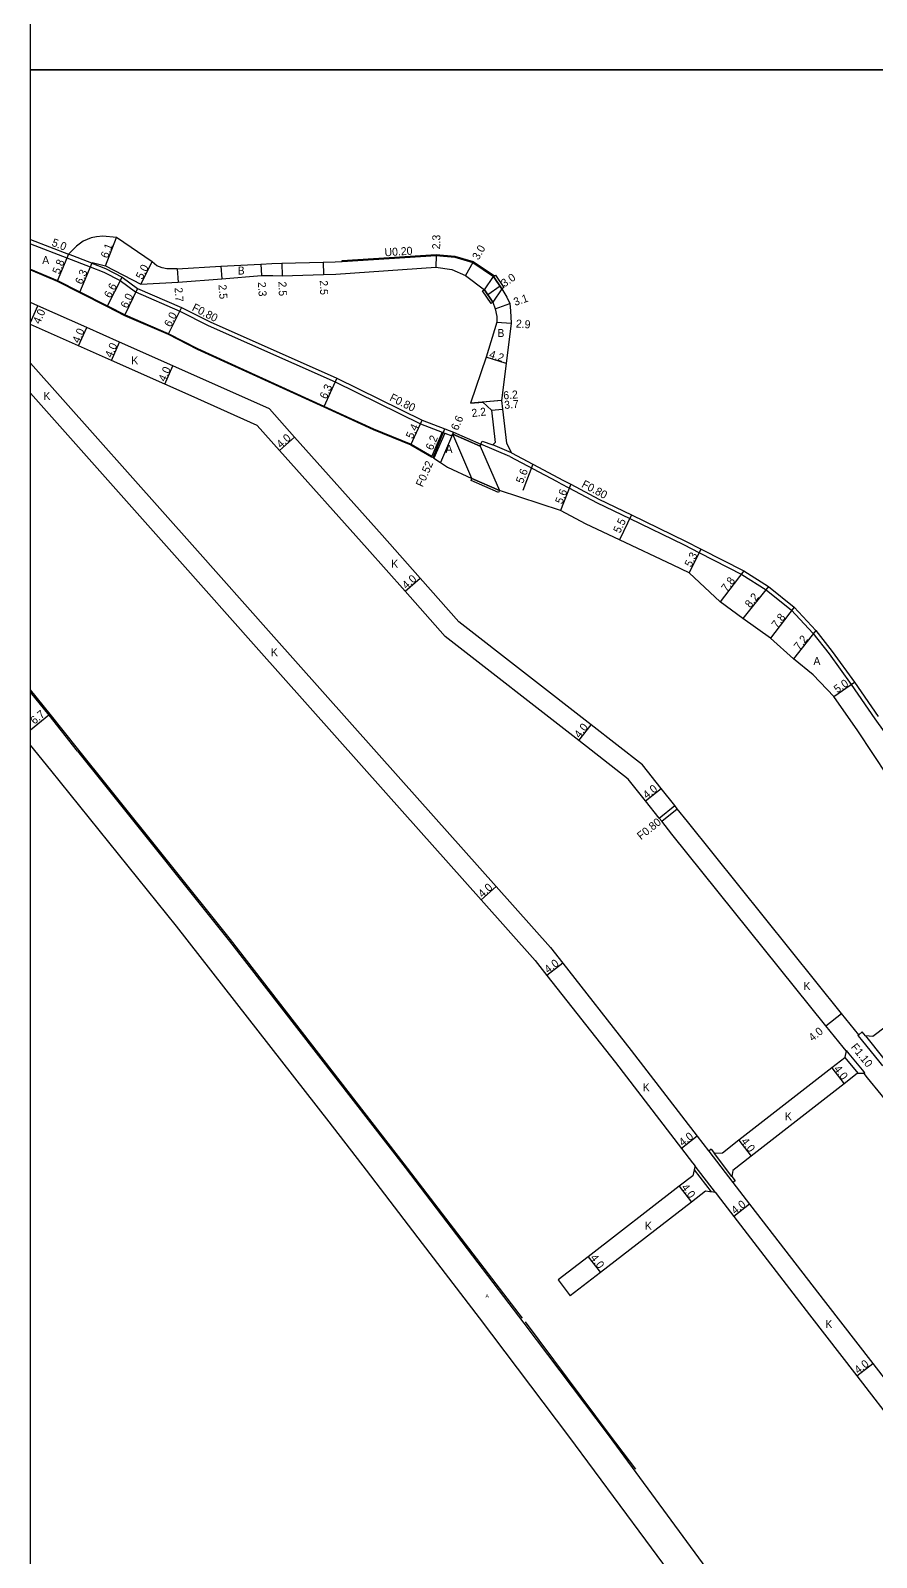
# Model space of a CAD drawing. Header units: metres. Extents: x -12000 to -11200, y -102000 to -99000.
# Drawn here: x -12000 to -11830.7, y -99897.5 to -99592.2 of the extents above; entities that cross this region are included whole.
import ezdxf

# ---------------------------------------------------------------- set-up
doc = ezdxf.new("R2010")
doc.units = ezdxf.units.M
doc.header["$LTSCALE"] = 2.5
for name, color, linetype in [('側溝・桝', 7, 'Continuous'), ('図郭', 7, 'Continuous'), ('幅員', 7, 'Continuous'), ('歩道・分離帯・安全施設', 7, 'Continuous'), ('舗装', 7, 'Continuous'), ('道路', 7, 'Continuous')]:
    doc.layers.add(name, color=color, linetype=linetype)
doc.styles.get("Standard").update_dxf_attribs({"font": ''})
doc.styles.add('YOKO_DECO', font='')
doc.styles.get('Standard').set_extended_font_data('@MS PGothic')
doc.styles.get('YOKO_DECO').set_extended_font_data('MS PGothic')

msp = doc.modelspace()

# ---------------------------------------------------------------- linework, layer by layer
at = {"layer": '側溝・桝'}
for points in [[(-12000, -99634.8), (-11992.71, -99637.63)], [(-11987.76, -99638.69), (-11992.42, -99636.88)], [(-11937.65, -99638.1), (-11918.85, -99636.94), (-11915.06, -99637.25), (-11911.4, -99638.36), (-11907.16, -99641.18)], [(-11992.71, -99637.63), (-11988.05, -99639.43)], [(-11988.05, -99639.43), (-11985.35, -99640.48), (-11982.06, -99642.14), (-11978.96, -99644.41), (-11970.1, -99648.24), (-11964.43, -99651.13), (-11939.05, -99662.42), (-11921.93, -99670.81), (-11917.6, -99672.47), (-11917.11, -99672.66), (-11915.67, -99673.21)], [(-11937.63, -99638.3), (-11937.65, -99638.1)], [(-11907.34, -99641.3), (-11907.16, -99641.18)], [(-11917.6, -99672.47), (-11919.7, -99677.23), (-11919.76, -99677.37)], [(-11917.11, -99672.66), (-11919.31, -99677.64)], [(-11915.67, -99673.21), (-11915.51, -99672.85)], [(-11904.08, -99677.32), (-11909.85, -99674.88)], [(-11903.71, -99676.61), (-11907.51, -99674.99)], [(-11904.08, -99677.32), (-11894.74, -99682.27), (-11893.83, -99682.76), (-11892.28, -99683.58), (-11886.62, -99686.58), (-11880.09, -99689.74), (-11869.29, -99694.95), (-11866.13, -99696.56), (-11857.62, -99700.9), (-11852.79, -99703.97), (-11847.71, -99708.07), (-11843.44, -99712.65), (-11840.19, -99716.77), (-11835.77, -99722.9), (-11831.02, -99729.75), (-11819.61, -99745.67), (-11814.17, -99752.99), (-11810.2, -99758.24), (-11806.37, -99763.38), (-11801.88, -99770.08), (-11800.28, -99772.47)], [(-11874.19, -99749.62), (-11871.06, -99747.13)], [(-11873.69, -99750.24), (-11870.56, -99747.75)], [(-11834.41, -99793.07), (-11834.25, -99792.95)], [(-11834.41, -99793.07), (-11833.77, -99793.87), (-11830.06, -99798.48), (-11829.5, -99799.18)], [(-11832.91, -99793.18), (-11829.2, -99797.79)], [(-11836.78, -99796.19), (-11836.68, -99796.11)], [(-11836.19, -99796.73), (-11836.68, -99796.11)], [(-11834.32, -99800.68), (-11837.03, -99797.43)], [(-11833.48, -99799.98), (-11836.19, -99796.73)], [(-11833, -99800.57), (-11833.48, -99799.98)], [(-11833.16, -99800.69), (-11833, -99800.57)], [(-11864.27, -99816.2), (-11859.42, -99822.49)], [(-11859.65, -99821.26), (-11863.11, -99816.71)], [(-11867.19, -99819.97), (-11863.79, -99824.37)], [(-11862.95, -99824.46), (-11867, -99819.22)]]:
    msp.add_lwpolyline(points, dxfattribs=at)
at = {"layer": '図郭'}
for points in [[(-12000, -99000), (-11200, -99000), (-11200, -99600), (-12000, -99600)], [(-12000, -99600), (-11200, -99600), (-11200, -100200), (-12000, -100200)]]:
    msp.add_lwpolyline(points, close=True, dxfattribs=at)
at = {"layer": '幅員'}
for points in [[(-11985, -99639.2), (-11982.78, -99633.52)], [(-11992.42, -99636.88), (-11994.64, -99642.24)], [(-11987.76, -99638.69), (-11992.42, -99636.88)], [(-11918.85, -99637.14), (-11918.9, -99639.44)], [(-11987.76, -99638.69), (-11990.18, -99644.51)], [(-11977.93, -99642.89), (-11975.66, -99638.43)], [(-11970.66, -99639.77), (-11970.46, -99642.46)], [(-11961.88, -99639.29), (-11961.68, -99641.79)], [(-11953.94, -99638.87), (-11953.79, -99641.16)], [(-11949.68, -99638.69), (-11949.61, -99641.19)], [(-11941.41, -99638.46), (-11941.34, -99640.96)], [(-11911.49, -99638.54), (-11912.98, -99641.14)], [(-11984.64, -99647.34), (-11981.65, -99641.46)], [(-11908.51, -99644.9), (-11906.03, -99643.21)], [(-11978.56, -99643.71), (-11981.16, -99649.12)], [(-12000, -99650.55), (-11998.51, -99647.21)], [(-11969.76, -99647.52), (-11972.48, -99652.87)], [(-11907.02, -99647.77), (-11904.08, -99646.76)], [(-11990.37, -99655.21), (-11988.74, -99651.55)], [(-11906.69, -99650.44), (-11903.8, -99650.65)], [(-11983.82, -99658.12), (-11982.2, -99654.46)], [(-11904.83, -99658.76), (-11908.83, -99657.48)], [(-11973.12, -99662.87), (-11971.5, -99659.22)], [(-11938.71, -99661.69), (-11941.33, -99667.42)], [(-11905.77, -99666.15), (-11911.95, -99666.65)], [(-11905.77, -99666.15), (-11909.46, -99666.45)], [(-11907.75, -99668.09), (-11905.57, -99667.83)], [(-11923.91, -99674.96), (-11921.61, -99670.07)], [(-11950.14, -99676.1), (-11947.16, -99673.43)], [(-11919.44, -99677.55), (-11917.06, -99671.82)], [(-11915.35, -99672.48), (-11917.98, -99678.53)], [(-11899.46, -99678.87), (-11901.48, -99684.09)], [(-11891.9, -99682.87), (-11893.93, -99688.09)], [(-11879.74, -99689.02), (-11882.13, -99693.97)], [(-11868.19, -99700.56), (-11865.77, -99695.85)], [(-11925.01, -99704.27), (-11922.02, -99701.62)], [(-11857.22, -99700.2), (-11862, -99706.37)], [(-11852.32, -99703.32), (-11857.45, -99709.72)], [(-11847.16, -99707.48), (-11851.9, -99713.68)], [(-11842.83, -99712.13), (-11847.31, -99717.77)], [(-11839.23, -99725.29), (-11835.12, -99722.44)], [(-12000, -99731.95), (-11996.32, -99729)], [(-11890.27, -99734.13), (-11887.81, -99730.97)], [(-11876.93, -99746.17), (-11873.79, -99743.68)], [(-11906.81, -99763.31), (-11909.8, -99765.97)], [(-11893.5, -99778.6), (-11896.65, -99781.07)], [(-11840.81, -99791.17), (-11837.69, -99788.67)], [(-11839.65, -99799.58), (-11837.2, -99802.74)], [(-11866.58, -99813.21), (-11869.75, -99815.66)], [(-11858.23, -99814.03), (-11855.77, -99817.19)], [(-11870.18, -99823.24), (-11867.73, -99826.41)], [(-11856.09, -99826.81), (-11859.25, -99829.26)], [(-11888.39, -99837.32), (-11885.94, -99840.48)], [(-11834.62, -99861.16), (-11831.45, -99858.71)]]:
    msp.add_lwpolyline(points, dxfattribs=at)
at = {"layer": '歩道・分離帯・安全施設'}
for points in [[(-12000, -99639.87), (-11994.58, -99642.1), (-11990.11, -99644.37), (-11984.57, -99647.21), (-11981.09, -99648.99), (-11972.42, -99652.73), (-11966.6, -99655.7), (-11941.27, -99667.29), (-11931.35, -99671.77), (-11923.85, -99674.83), (-11919.7, -99677.23)], [(-11990.32, -99736.05), (-11996.04, -99728.82), (-12000, -99723.95)], [(-11901.55, -99849.62), (-11925.19, -99818.73), (-11959.95, -99773.87), (-11984.66, -99743.11), (-11990.32, -99736.05)], [(-11878.89, -99879.78), (-11884.15, -99872.86), (-11900.97, -99850.36)]]:
    msp.add_lwpolyline(points, dxfattribs=at)
at = {"layer": '道路'}
for points in [[(-12000, -99633.94), (-11992.42, -99636.88)], [(-11970.66, -99639.77), (-11972.72, -99639.79), (-11973.67, -99639.62), (-11974.7, -99639.23), (-11975.66, -99638.43), (-11982.78, -99633.52), (-11985.55, -99633.3), (-11986.81, -99633.4), (-11987.83, -99633.59), (-11989.44, -99634.28), (-11990.82, -99635.28), (-11992.42, -99636.88)], [(-11970.66, -99639.77), (-11961.88, -99639.29), (-11953.94, -99638.87), (-11951.68, -99638.75), (-11949.68, -99638.69), (-11941.41, -99638.46), (-11939.02, -99638.39), (-11937.63, -99638.3), (-11918.85, -99637.14), (-11915.1, -99637.45), (-11911.49, -99638.54), (-11907.34, -99641.3)], [(-12000, -99640.03), (-11994.64, -99642.24), (-11990.18, -99644.51), (-11984.64, -99647.34), (-11981.16, -99649.12), (-11972.48, -99652.87), (-11966.66, -99655.83), (-11941.33, -99667.42), (-11931.41, -99671.9), (-11923.91, -99674.96), (-11919.76, -99677.37), (-11919.44, -99677.55)], [(-11987.76, -99638.69), (-11987.69, -99638.51), (-11985, -99639.2), (-11977.93, -99642.89), (-11970.46, -99642.46)], [(-11987.76, -99638.69), (-11985.02, -99639.75), (-11981.65, -99641.46), (-11978.56, -99643.71), (-11969.76, -99647.52), (-11964.08, -99650.41), (-11938.71, -99661.69), (-11921.61, -99670.07), (-11917.06, -99671.82), (-11915.35, -99672.48)], [(-11970.46, -99642.46), (-11961.68, -99641.79), (-11953.79, -99641.16), (-11951.53, -99641.16), (-11949.61, -99641.19), (-11941.34, -99640.96), (-11938.91, -99640.89), (-11918.9, -99639.44), (-11915.67, -99639.93), (-11912.98, -99641.14), (-11909.15, -99643.97)], [(-11907.34, -99641.3), (-11905.65, -99643.77)], [(-11834.25, -99792.95), (-11837.69, -99788.67), (-11868.51, -99750.33), (-11870.56, -99747.75), (-11871.06, -99747.13), (-11873.79, -99743.68), (-11877.54, -99738.97), (-11887.81, -99730.97), (-11914.26, -99710.38), (-11922.02, -99701.62), (-11929.62, -99693.03), (-11947.16, -99673.43), (-11952.2, -99667.8), (-11971.5, -99659.22), (-11982.2, -99654.46), (-11988.74, -99651.55), (-11998.51, -99647.21), (-12000, -99646.55)], [(-11907.45, -99646.44), (-11907.02, -99647.77), (-11906.65, -99649.32), (-11906.69, -99650.44), (-11908.83, -99657.48), (-11911.95, -99666.65), (-11909.46, -99666.45), (-11907.75, -99668.09), (-11906.99, -99674.51), (-11907.51, -99674.99)], [(-11909.15, -99643.97), (-11907.45, -99646.44)], [(-11905.65, -99643.77), (-11904.66, -99645.45), (-11904.08, -99646.76), (-11903.92, -99648.22), (-11903.8, -99650.65), (-11904.83, -99658.76), (-11905.77, -99666.15), (-11905.57, -99667.83), (-11904.76, -99674.64), (-11903.71, -99676.61)], [(-11836.78, -99796.19), (-11837.37, -99795.46), (-11840.81, -99791.17), (-11871.63, -99752.83), (-11873.69, -99750.24), (-11874.19, -99749.62), (-11876.93, -99746.17), (-11880.38, -99741.83), (-11890.27, -99734.13), (-11917.01, -99713.31), (-11925.01, -99704.27), (-11932.61, -99695.69), (-11950.14, -99676.1), (-11954.61, -99671.11), (-11967.85, -99665.22), (-11973.12, -99662.87), (-11983.82, -99658.12), (-11990.37, -99655.21), (-12000, -99650.93)], [(-12000, -99658.63), (-11967.14, -99695.58), (-11951.82, -99712.8), (-11925.88, -99741.88), (-11906.81, -99763.31), (-11895.91, -99775.52), (-11893.5, -99778.6), (-11879.81, -99796.07), (-11866.58, -99813.21), (-11864.32, -99816.14), (-11864.27, -99816.2)], [(-12000, -99664.65), (-11970.12, -99698.24), (-11954.81, -99715.46), (-11928.86, -99744.54), (-11909.8, -99765.97), (-11898.98, -99778.09), (-11896.65, -99781.07), (-11882.96, -99798.52), (-11869.75, -99815.66), (-11867.49, -99818.58), (-11867.44, -99818.64), (-11867, -99819.22)], [(-11915.35, -99672.48), (-11915.51, -99672.85), (-11910.01, -99675.25), (-11909.85, -99674.88), (-11909.6, -99674.24), (-11907.51, -99674.99)], [(-11903.71, -99676.61), (-11899.46, -99678.87), (-11894.37, -99681.57)], [(-11919.44, -99677.55), (-11919.31, -99677.64), (-11917.98, -99678.53), (-11916.55, -99679.44), (-11911.67, -99681.72)], [(-11906.17, -99684.12), (-11911.67, -99681.72)], [(-11894.37, -99681.57), (-11893.45, -99682.05), (-11891.9, -99682.87), (-11886.26, -99685.87), (-11879.74, -99689.02), (-11868.93, -99694.24), (-11865.77, -99695.85), (-11857.22, -99700.2), (-11852.32, -99703.32), (-11847.16, -99707.48), (-11842.83, -99712.13), (-11839.55, -99716.29), (-11835.12, -99722.44), (-11830.37, -99729.29)], [(-11825.64, -99745.14), (-11828.43, -99741.26), (-11834.42, -99732.18), (-11839.23, -99725.29), (-11843.4, -99720.98), (-11847.31, -99717.77), (-11851.9, -99713.68), (-11857.45, -99709.72), (-11862, -99706.37), (-11868.19, -99700.56), (-11871.36, -99699.07), (-11882.13, -99693.97), (-11888.79, -99690.86), (-11893.93, -99688.09), (-11906.17, -99684.12)], [(-11990.58, -99736.26), (-11996.29, -99729.02), (-12000, -99724.47)], [(-11995.93, -99740.04), (-12000, -99735.07)], [(-11990.58, -99736.26), (-11984.91, -99743.32), (-11960.18, -99774.25), (-11925.02, -99819.52), (-11901.26, -99850.59), (-11884.42, -99872.94), (-11860.02, -99906.08)], [(-11865.34, -99909.59), (-11876.88, -99894.02), (-11892.3, -99873.21), (-11910.16, -99849.56), (-11921.54, -99834.68), (-11932.79, -99820.04), (-11940.25, -99810.33), (-11970.8, -99771.25), (-11995.93, -99740.04)], [(-11808.39, -99775.64), (-11814.25, -99780.14), (-11828.72, -99791.24), (-11831.42, -99793.31)], [(-11833.55, -99792.38), (-11834.25, -99792.95)], [(-11832.91, -99793.18), (-11833.55, -99792.38)], [(-11831.42, -99793.31), (-11832.91, -99793.18)], [(-11836.78, -99796.19), (-11837.03, -99797.43), (-11837.06, -99797.56)], [(-11837.06, -99797.56), (-11839.65, -99799.58), (-11858.23, -99814.03), (-11861.51, -99816.59)], [(-11834.56, -99800.68), (-11837.2, -99802.74), (-11855.77, -99817.19), (-11859.47, -99820.07)], [(-11833.16, -99800.69), (-11834.32, -99800.68), (-11834.56, -99800.68)], [(-11726.5, -99937.92), (-11729.01, -99934.66), (-11729.5, -99934.03), (-11732.01, -99930.77), (-11759.57, -99894.96), (-11779.85, -99868.4), (-11785.31, -99861.28), (-11803.49, -99837.61), (-11822.65, -99813.76), (-11829.78, -99804.89), (-11832.47, -99801.54), (-11833.16, -99800.69)], [(-11863.79, -99815.82), (-11864.27, -99816.2)], [(-11863.79, -99815.82), (-11863.11, -99816.71)], [(-11861.51, -99816.59), (-11863.11, -99816.71)], [(-11867, -99819.22), (-11867.19, -99819.97), (-11867.48, -99821.16)], [(-11859.47, -99820.07), (-11859.6, -99820.89), (-11859.65, -99821.26)], [(-11867.48, -99821.16), (-11870.18, -99823.24), (-11888.39, -99837.32), (-11894.41, -99841.97)], [(-11859.65, -99821.26), (-11858.97, -99822.14)], [(-11858.97, -99822.14), (-11859.42, -99822.49)], [(-11859.42, -99822.49), (-11856.09, -99826.81), (-11840.91, -99846.48), (-11831.45, -99858.71), (-11814.78, -99880.26), (-11791.47, -99910.34), (-11770.74, -99937.3), (-11759.19, -99952.37), (-11754.85, -99958.04), (-11754.45, -99958.56)], [(-11864.94, -99824.25), (-11867.73, -99826.41), (-11885.94, -99840.48), (-11892.01, -99845.17)], [(-11862.95, -99824.46), (-11863.79, -99824.37), (-11864.06, -99824.34), (-11864.94, -99824.25)], [(-11862.95, -99824.46), (-11862.59, -99824.93), (-11859.25, -99829.26), (-11844.08, -99848.93), (-11834.62, -99861.16), (-11817.94, -99882.71), (-11794.63, -99912.79), (-11773.91, -99939.73), (-11762.37, -99954.8), (-11758.04, -99960.45)], [(-11894.41, -99841.97), (-11892.01, -99845.17)]]:
    msp.add_lwpolyline(points, dxfattribs=at)
for points in [[(-11907.45, -99646.44), (-11909.15, -99643.97), (-11907.34, -99641.3), (-11905.65, -99643.77)], [(-11905.65, -99643.77), (-11907.34, -99641.3), (-11906.97, -99641.04), (-11905.27, -99643.52)], [(-11907.82, -99646.7), (-11909.52, -99644.22), (-11909.15, -99643.97), (-11907.45, -99646.44)], [(-11915.51, -99672.85), (-11915.35, -99672.48), (-11909.85, -99674.88), (-11910.01, -99675.25)], [(-11906.17, -99684.12), (-11911.67, -99681.72), (-11915.51, -99672.85), (-11910.01, -99675.25)], [(-11906.33, -99684.49), (-11911.83, -99682.09), (-11911.67, -99681.72), (-11906.17, -99684.12)]]:
    msp.add_lwpolyline(points, close=True, dxfattribs=at)

# ---------------------------------------------------------------- texts
at = {"layer": '側溝・桝'}
for s, rotation, p in [('U0.20', 3.5445, (-11929.1, -99637.3)), ('F0.80', 333.0183, (-11967.82, -99648.06)), ('F0.80', 333.8868, (-11928.28, -99666.08)), ('F0.52', 66.1722, (-11921.52, -99683.55)), ('F0.80', 332.0546, (-11889.85, -99683.36)), ('F0.80', 38.4989, (-11877.83, -99754.06)), ('F1.10', 308.7942, (-11835.92, -99795.45))]:
    msp.add_text(s, height=1.6, rotation=rotation, dxfattribs=at).set_placement(p)
at = {"layer": '幅員'}
for s, rotation, p in [('5.0', 338.8069, (-11995.88, -99635.15)), ('2.3', 88.9716, (-11918.03, -99635.91)), ('6.1', 68.6394, (-11984.56, -99637.81)), ('3.0', 60.202, (-11910.34, -99638.16)), ('5.8', 67.4881, (-11994.24, -99641)), ('6.3', 67.4617, (-11989.67, -99643.04)), ('5.0', 63.0571, (-11977.61, -99642.04)), ('6.6', 63.0194, (-11983.96, -99645.78)), ('2.7', 274.2767, (-11971.18, -99643.57)), ('2.5', 274.4443, (-11962.39, -99643)), ('2.3', 273.679, (-11954.51, -99642.46)), ('2.5', 271.6152, (-11950.38, -99642.36)), ('2.5', 271.615, (-11942.11, -99642.13)), ('3.0', 34.4291, (-11905.16, -99643.54)), ('6.0', 64.3628, (-11980.64, -99647.82)), ('3.1', 18.9114, (-11903.02, -99647.24)), ('4.0', 66.0334, (-11998.13, -99650.95)), ('6.0', 63.0182, (-11971.94, -99651.57)), ('4.0', 66.0334, (-11990.3, -99654.8)), ('2.9', 355.8968, (-11902.91, -99651.52)), ('4.0', 66.0343, (-11983.75, -99657.71)), ('4.2', 342.2567, (-11908.33, -99657.54)), ('4.0', 66.0344, (-11973.05, -99662.47)), ('6.3', 65.4209, (-11940.78, -99665.97)), ('6.2', 4.5685, (-11905.32, -99665.92)), ('2.2', 6.8714, (-11911.64, -99669.45)), ('3.7', 4.5685, (-11905.14, -99667.82)), ('5.4', 64.8013, (-11923.53, -99673.92)), ('6.6', 66.4435, (-11914.49, -99672.25)), ('4.0', 41.8118, (-11949.91, -99675.76)), ('6.2', 67.4, (-11919.54, -99676.19)), ('5.6', 68.8211, (-11901.45, -99682.85)), ('5.6', 68.7985, (-11893.59, -99686.94)), ('5.5', 64.2218, (-11882.04, -99692.8)), ('5.3', 62.846, (-11867.8, -99699.58)), ('4.0', 41.5289, (-11924.78, -99703.93)), ('7.8', 52.2486, (-11860.67, -99704.49)), ('8.2', 51.2824, (-11855.96, -99707.71)), ('7.8', 52.6288, (-11850.58, -99711.79)), ('7.2', 51.5587, (-11846.14, -99716.14)), ('5.0', 34.7725, (-11838.54, -99724.7)), ('6.7', 39, (-11999.22, -99730.98)), ('4.0', 52.0952, (-11890.1, -99733.75)), ('4.0', 38.499, (-11876.67, -99745.85)), ('4.0', 41.6968, (-11909.56, -99765.63)), ('4.0', 38.096, (-11896.39, -99780.75)), ('4.0', 38.7942, (-11843.5, -99794.36)), ('4.0', 307.8932, (-11839.33, -99799.83)), ('4.0', 37.6524, (-11869.49, -99815.33)), ('4.0', 307.8932, (-11857.9, -99814.29)), ('4.0', 307.6981, (-11869.85, -99823.5)), ('4.0', 37.6471, (-11859, -99828.93)), ('4.0', 307.6981, (-11888.07, -99837.57)), ('4.0', 37.7271, (-11834.36, -99860.83))]:
    msp.add_text(s, height=1.6, rotation=rotation, dxfattribs=at).set_placement(p)
at = {"layer": '舗装'}
for s, p in [('A', (-11997.66, -99638.85)), ('B', (-11958.54, -99640.94)), ('B', (-11906.56, -99653.43)), ('K', (-11979.83, -99658.91)), ('K', (-11997.41, -99666.02)), ('A', (-11916.94, -99676.6)), ('K', (-11927.82, -99699.56)), ('K', (-11951.89, -99717.25)), ('A', (-11843.32, -99719.01)), ('K', (-11845.31, -99783.99)), ('K', (-11877.48, -99804.25)), ('K', (-11849.04, -99810.03)), ('K', (-11877.06, -99831.93)), ('K', (-11840.93, -99851.59))]:
    msp.add_text(s, height=1.6, dxfattribs=at).set_placement(p)
at = {"layer": '舗装', "style": 'YOKO_DECO'}
msp.add_text('A', height=0.75, dxfattribs=at).set_placement((-11908.96, -99845.54, 131.2))

doc.saveas('drawing.dxf')
